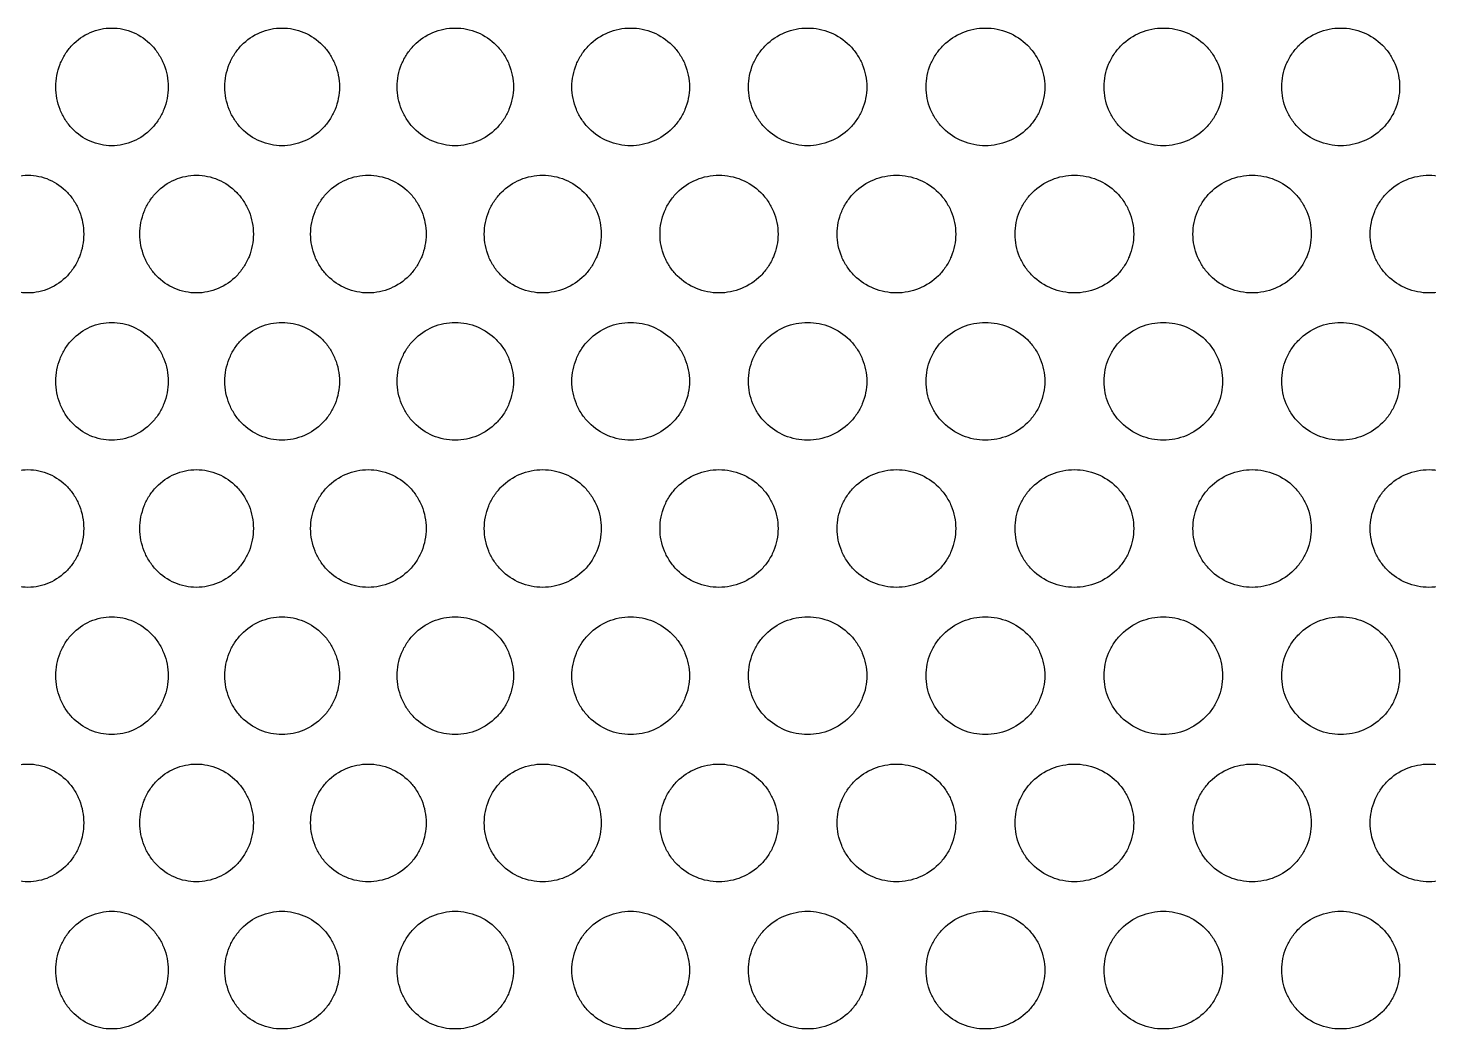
# Model space of a CAD drawing. Header units: millimetres. Extents: x 324 to 7054, y -67 to 2159.
# Drawn here: x 667.3 to 762.4, y 275 to 343 of the extents above; entities that cross this region are included whole.
import ezdxf

# ---------------------------------------------------------------- set-up
doc = ezdxf.new("R2010")
doc.units = ezdxf.units.MM
doc.header["$LTSCALE"] = 153.67
doc.layers.add('02___PRT_ALL_AXES', color=7, linetype='CONTINUOUS')

msp = doc.modelspace()

# ---------------------------------------------------------------- linework, layer by layer
at = {"layer": '02___PRT_ALL_AXES', "linetype": 'Continuous'}
for points in [[(669.14691, 339), (669.14724, 339.26583), (669.19632, 339.78945), (669.41459, 340.54514), (669.76449, 341.23528), (670.39583, 342.04859), (671.44791, 342.7909), (672.94733, 343.10456), (674.4472, 342.79082), (675.50725, 342.05038), (676.14575, 341.2386), (676.50122, 340.54817), (676.72347, 339.79095), (676.77346, 339.2663), (676.77378, 339)], [(680.6266, 339), (680.62694, 339.26583), (680.67705, 339.78945), (680.8999, 340.54514), (681.2571, 341.23528), (681.90151, 342.04859), (682.97506, 342.7909), (684.50424, 343.10456), (686.03295, 342.79082), (687.11278, 342.05038), (687.763, 341.2386), (688.12494, 340.54817), (688.35122, 339.79095), (688.40211, 339.2663), (688.40244, 339)], [(692.32199, 339), (692.32234, 339.26583), (692.37328, 339.78945), (692.59981, 340.54514), (692.96289, 341.23528), (693.6178, 342.04859), (694.70853, 342.7909), (696.26133, 343.10456), (697.81275, 342.79082), (698.90804, 342.05038), (699.56739, 341.2386), (699.93436, 340.54817), (700.16375, 339.79095), (700.21533, 339.2663), (700.21567, 339)], [(704.18628, 339), (704.18662, 339.26583), (704.23819, 339.78945), (704.46751, 340.54514), (704.83501, 341.23528), (705.49778, 342.04859), (706.60133, 342.7909), (708.17154, 343.10456), (709.73946, 342.79082), (710.84583, 342.05038), (711.51166, 341.2386), (711.88219, 340.54817), (712.11378, 339.79095), (712.16585, 339.2663), (712.16619, 339)], [(716.17195, 339), (716.1723, 339.26583), (716.22429, 339.78945), (716.45548, 340.54514), (716.82592, 341.23528), (717.49392, 342.04859), (718.60586, 342.7909), (720.1872, 343.10456), (721.76535, 342.79082), (722.87835, 342.05038), (723.54801, 341.2386), (723.92061, 340.54817), (724.15347, 339.79095), (724.20583, 339.2663), (724.20617, 339)], [(728.23105, 339), (728.2314, 339.26583), (728.28361, 339.78945), (728.51573, 340.54514), (728.88764, 341.23528), (729.55818, 342.04859), (730.67406, 342.7909), (732.2602, 343.10456), (733.84226, 342.79082), (734.95746, 342.05038), (735.62826, 341.2386), (736.00143, 340.54817), (736.23463, 339.79095), (736.28707, 339.2663), (736.28741, 339)], [(740.3153, 339), (740.31565, 339.26583), (740.36786, 339.78945), (740.59999, 340.54514), (740.97188, 341.23528), (741.64228, 342.04859), (742.75764, 342.7909), (744.34223, 343.10456), (745.92186, 342.79082), (747.03478, 342.05038), (747.70404, 341.2386), (748.0763, 340.54817), (748.30891, 339.79095), (748.3612, 339.2663), (748.36155, 339)], [(752.37632, 339), (752.37667, 339.26583), (752.42868, 339.78945), (752.65989, 340.54514), (753.03027, 341.23528), (753.69785, 342.04859), (754.80822, 342.7909), (756.38491, 343.10456), (757.9558, 342.79082), (759.06199, 342.05038), (759.72703, 341.2386), (760.09688, 340.54817), (760.32796, 339.79095), (760.37991, 339.2663), (760.38025, 339)], [(676.77378, 339), (676.77345, 338.73417), (676.72366, 338.21055), (676.50233, 337.45486), (676.1479, 336.76472), (675.5094, 335.95141), (674.44838, 335.2091), (672.94449, 334.89544), (671.44908, 335.20918), (670.39795, 335.94962), (669.76661, 336.7614), (669.41568, 337.45183), (669.1965, 338.20905), (669.14724, 338.7337), (669.14691, 339)], [(688.40244, 339), (688.4021, 338.73417), (688.35141, 338.21055), (688.12607, 337.45486), (687.76519, 336.76472), (687.11496, 335.95141), (686.03414, 335.2091), (684.50134, 334.89544), (682.97626, 335.20918), (681.90368, 335.94962), (681.25927, 336.7614), (680.90101, 337.45183), (680.67723, 338.20905), (680.62693, 338.7337), (680.6266, 339)], [(700.21567, 339), (700.21533, 338.73417), (700.16394, 338.21055), (699.9355, 337.45486), (699.56961, 336.76472), (698.91025, 335.95141), (697.81397, 335.2091), (696.25839, 334.89544), (694.70975, 335.20918), (693.62, 335.94962), (692.96509, 336.7614), (692.60094, 337.45183), (692.37347, 338.20905), (692.32233, 338.7337), (692.32199, 339)], [(712.16619, 339), (712.16585, 338.73417), (712.11397, 338.21055), (711.88334, 337.45486), (711.5139, 336.76472), (710.84806, 335.95141), (709.74069, 335.2091), (708.16857, 334.89544), (706.60256, 335.20918), (705.50001, 335.94962), (704.83724, 336.7614), (704.46865, 337.45183), (704.23838, 338.20905), (704.18661, 338.7337), (704.18628, 339)], [(724.20617, 339), (724.20582, 338.73417), (724.15366, 338.21055), (723.92177, 337.45486), (723.55027, 336.76472), (722.8806, 335.95141), (721.76659, 335.2091), (720.1842, 334.89544), (718.60709, 335.20918), (717.49616, 335.94962), (716.82817, 336.7614), (716.45663, 337.45183), (716.22449, 338.20905), (716.17229, 338.7337), (716.17195, 339)], [(736.28741, 339), (736.28706, 338.73417), (736.23483, 338.21055), (736.00259, 337.45486), (735.63052, 336.76472), (734.95971, 335.95141), (733.8435, 335.2091), (732.2572, 334.89544), (730.67531, 335.20918), (729.56044, 335.94962), (728.8899, 336.7614), (728.51689, 337.45183), (728.2838, 338.20905), (728.23139, 338.7337), (728.23105, 339)], [(748.36155, 339), (748.3612, 338.73417), (748.3091, 338.21055), (748.07746, 337.45486), (747.70629, 336.76472), (747.03703, 335.95141), (745.9231, 335.2091), (744.33923, 334.89544), (742.75888, 335.20918), (741.64454, 335.94962), (740.97413, 336.7614), (740.60115, 337.45183), (740.36805, 338.20905), (740.31564, 338.7337), (740.3153, 339)], [(760.38025, 339), (760.37991, 338.73417), (760.32815, 338.21055), (760.09803, 337.45486), (759.72926, 336.76472), (759.06423, 335.95141), (757.95703, 335.2091), (756.38192, 334.89544), (754.80945, 335.20918), (753.70009, 335.94962), (753.03251, 336.7614), (752.66104, 337.45183), (752.42887, 338.20905), (752.37666, 338.7337), (752.37632, 339)], [(663.50236, 329), (663.50268, 329.26583), (663.55117, 329.78945), (663.76682, 330.54514), (664.11254, 331.23528), (664.73639, 332.04859), (665.77615, 332.7909), (667.25844, 333.10456), (668.74164, 332.79082), (669.7902, 332.05038), (670.42187, 331.2386), (670.77357, 330.54817), (670.99347, 329.79095), (671.04293, 329.2663), (671.04325, 329)], [(674.8569, 329), (674.85723, 329.26583), (674.90685, 329.78945), (675.12752, 330.54514), (675.48125, 331.23528), (676.11944, 332.04859), (677.18279, 332.7909), (678.69785, 333.10456), (680.2129, 332.79082), (681.28337, 332.05038), (681.92806, 331.2386), (682.28694, 330.54817), (682.51132, 329.79095), (682.56178, 329.2663), (682.56211, 329)], [(686.45024, 329), (686.45058, 329.26583), (686.50113, 329.78945), (686.72594, 330.54514), (687.08626, 331.23528), (687.73624, 332.04859), (688.81893, 332.7909), (690.36069, 333.10456), (691.90152, 332.79082), (692.98962, 332.05038), (693.64474, 331.2386), (694.00938, 330.54817), (694.23732, 329.79095), (694.28859, 329.2663), (694.28892, 329)], [(698.23598, 329), (698.23632, 329.26583), (698.2876, 329.78945), (698.51565, 330.54514), (698.88112, 331.23528), (699.54029, 332.04859), (700.63797, 332.7909), (702.20027, 333.10456), (703.76072, 332.79082), (704.86209, 332.05038), (705.52502, 331.2386), (705.89395, 330.54817), (706.12455, 329.79095), (706.17641, 329.2663), (706.17675, 329)], [(710.16693, 329), (710.16728, 329.26583), (710.21908, 329.78945), (710.44945, 330.54514), (710.81861, 331.23528), (711.48432, 332.04859), (712.59262, 332.7909), (714.16919, 333.10456), (715.74301, 332.79082), (716.85325, 332.05038), (717.52134, 331.2386), (717.89308, 330.54817), (718.12542, 329.79095), (718.17766, 329.2663), (718.17801, 329)], [(722.19534, 329), (722.19569, 329.26583), (722.24781, 329.78945), (722.47958, 330.54514), (722.85094, 331.23528), (723.52055, 332.04859), (724.63502, 332.7909), (726.21955, 333.10456), (727.80044, 332.79082), (728.9151, 332.05038), (729.58567, 331.2386), (729.95874, 330.54817), (730.19189, 329.79095), (730.24431, 329.2663), (730.24465, 329)], [(734.27305, 329), (734.2734, 329.26583), (734.32564, 329.78945), (734.55788, 330.54514), (734.92997, 331.23528), (735.60077, 332.04859), (736.71695, 332.7909), (738.30311, 333.10456), (739.88475, 332.79082), (740.99937, 332.05038), (741.66973, 331.2386), (742.04264, 330.54817), (742.27565, 329.79095), (742.32805, 329.2663), (742.32839, 329)], [(746.35174, 329), (746.35208, 329.26583), (746.40422, 329.78945), (746.63601, 330.54514), (747.00733, 331.23528), (747.67665, 332.04859), (748.79007, 332.7909), (750.37151, 333.10456), (751.94755, 332.79082), (753.05767, 332.05038), (753.72515, 331.2386), (754.09639, 330.54817), (754.32835, 329.79095), (754.3805, 329.2663), (754.38084, 329)], [(758.38303, 329), (758.38338, 329.26583), (758.4352, 329.78945), (758.66561, 330.54514), (759.03467, 331.23528), (759.69984, 332.04859), (760.80605, 332.7909), (762.37642, 333.10456), (763.94057, 332.79082), (765.04174, 332.05038), (765.70366, 331.2386), (766.07177, 330.54817), (766.30173, 329.79095), (766.35343, 329.2663), (766.35377, 329)], [(671.04325, 329), (671.04293, 328.73417), (670.99365, 328.21055), (670.77466, 327.45486), (670.42399, 326.76472), (669.79232, 325.95141), (668.7428, 325.2091), (667.25562, 324.89544), (665.77731, 325.20918), (664.73849, 325.94962), (664.11464, 326.7614), (663.76789, 327.45183), (663.55135, 328.20905), (663.50268, 328.7337), (663.50236, 329)], [(682.56211, 329), (682.56177, 328.73417), (682.5115, 328.21055), (682.28806, 327.45486), (681.93023, 326.76472), (681.28554, 325.95141), (680.21409, 325.2091), (678.69498, 324.89544), (677.18398, 325.20918), (676.12159, 325.94962), (675.4834, 326.7614), (675.12862, 327.45183), (674.90704, 328.20905), (674.85723, 328.7337), (674.8569, 329)], [(694.28892, 329), (694.28858, 328.73417), (694.23751, 328.21055), (694.01051, 327.45486), (693.64695, 326.76472), (692.99183, 325.95141), (691.90273, 325.2091), (690.35776, 324.89544), (688.82014, 325.20918), (687.73843, 325.94962), (687.08844, 326.7614), (686.72706, 327.45183), (686.50132, 328.20905), (686.45057, 328.7337), (686.45024, 329)], [(706.17675, 329), (706.1764, 328.73417), (706.12474, 328.21055), (705.89509, 327.45486), (705.52725, 326.76472), (704.86432, 325.95141), (703.76194, 325.2091), (702.1973, 324.89544), (700.6392, 325.20918), (699.5425, 325.94962), (698.88333, 326.7614), (698.51678, 327.45183), (698.28779, 328.20905), (698.23631, 328.7337), (698.23598, 329)], [(718.17801, 329), (718.17766, 328.73417), (718.12561, 328.21055), (717.89423, 327.45486), (717.52358, 326.76472), (716.8555, 325.95141), (715.74425, 325.2091), (714.1662, 324.89544), (712.59386, 325.20918), (711.48656, 325.94962), (710.82084, 326.7614), (710.4506, 327.45183), (710.21928, 328.20905), (710.16727, 328.7337), (710.16693, 329)], [(730.24465, 329), (730.2443, 328.73417), (730.19208, 328.21055), (729.9599, 327.45486), (729.58793, 326.76472), (728.91736, 325.95141), (727.80168, 325.2091), (726.21655, 324.89544), (724.63626, 325.20918), (723.5228, 325.94962), (722.8532, 326.7614), (722.48074, 327.45183), (722.248, 328.20905), (722.19568, 328.7337), (722.19534, 329)], [(742.32839, 329), (742.32804, 328.73417), (742.27585, 328.21055), (742.04379, 327.45486), (741.67199, 326.76472), (741.00162, 325.95141), (739.88599, 325.2091), (738.30011, 324.89544), (736.7182, 325.20918), (735.60303, 325.94962), (734.93222, 326.7614), (734.55904, 327.45183), (734.32583, 328.20905), (734.2734, 328.7337), (734.27305, 329)], [(754.38084, 329), (754.3805, 328.73417), (754.32854, 328.21055), (754.09755, 327.45486), (753.72739, 326.76472), (753.05991, 325.95141), (751.94879, 325.2091), (750.36851, 324.89544), (748.79131, 325.20918), (747.6789, 325.94962), (747.00958, 326.7614), (746.63716, 327.45183), (746.40441, 328.20905), (746.35208, 328.7337), (746.35174, 329)], [(766.35377, 329), (766.35343, 328.73417), (766.30192, 328.21055), (766.07291, 327.45486), (765.70589, 326.76472), (765.04397, 325.95141), (763.9418, 325.2091), (762.37345, 324.89544), (760.80728, 325.20918), (759.70207, 325.94962), (759.03691, 326.7614), (758.66676, 327.45183), (758.4354, 328.20905), (758.38337, 328.7337), (758.38303, 329)], [(669.14691, 319), (669.14724, 319.26583), (669.19632, 319.78945), (669.41459, 320.54514), (669.76449, 321.23528), (670.39583, 322.04859), (671.44791, 322.7909), (672.94733, 323.10456), (674.4472, 322.79082), (675.50725, 322.05038), (676.14575, 321.2386), (676.50122, 320.54817), (676.72347, 319.79095), (676.77346, 319.2663), (676.77378, 319)], [(680.6266, 319), (680.62694, 319.26583), (680.67705, 319.78945), (680.8999, 320.54514), (681.2571, 321.23528), (681.90151, 322.04859), (682.97506, 322.7909), (684.50424, 323.10456), (686.03295, 322.79082), (687.11278, 322.05038), (687.763, 321.2386), (688.12494, 320.54817), (688.35122, 319.79095), (688.40211, 319.2663), (688.40244, 319)], [(692.32199, 319), (692.32234, 319.26583), (692.37328, 319.78945), (692.59981, 320.54514), (692.96289, 321.23528), (693.6178, 322.04859), (694.70853, 322.7909), (696.26133, 323.10456), (697.81275, 322.79082), (698.90804, 322.05038), (699.56739, 321.2386), (699.93436, 320.54817), (700.16375, 319.79095), (700.21533, 319.2663), (700.21567, 319)], [(704.18628, 319), (704.18662, 319.26583), (704.23819, 319.78945), (704.46751, 320.54514), (704.83501, 321.23528), (705.49778, 322.04859), (706.60133, 322.7909), (708.17154, 323.10456), (709.73946, 322.79082), (710.84583, 322.05038), (711.51166, 321.2386), (711.88219, 320.54817), (712.11378, 319.79095), (712.16585, 319.2663), (712.16619, 319)], [(716.17195, 319), (716.1723, 319.26583), (716.22429, 319.78945), (716.45548, 320.54514), (716.82592, 321.23528), (717.49392, 322.04859), (718.60586, 322.7909), (720.1872, 323.10456), (721.76535, 322.79082), (722.87835, 322.05038), (723.54801, 321.2386), (723.92061, 320.54817), (724.15347, 319.79095), (724.20583, 319.2663), (724.20617, 319)], [(728.23105, 319), (728.2314, 319.26583), (728.28361, 319.78945), (728.51573, 320.54514), (728.88764, 321.23528), (729.55818, 322.04859), (730.67406, 322.7909), (732.2602, 323.10456), (733.84226, 322.79082), (734.95746, 322.05038), (735.62826, 321.2386), (736.00143, 320.54817), (736.23463, 319.79095), (736.28707, 319.2663), (736.28741, 319)], [(740.3153, 319), (740.31565, 319.26583), (740.36786, 319.78945), (740.59999, 320.54514), (740.97188, 321.23528), (741.64228, 322.04859), (742.75764, 322.7909), (744.34223, 323.10456), (745.92186, 322.79082), (747.03478, 322.05038), (747.70404, 321.2386), (748.0763, 320.54817), (748.30891, 319.79095), (748.3612, 319.2663), (748.36155, 319)], [(752.37632, 319), (752.37667, 319.26583), (752.42868, 319.78945), (752.65989, 320.54514), (753.03027, 321.23528), (753.69785, 322.04859), (754.80822, 322.7909), (756.38491, 323.10456), (757.9558, 322.79082), (759.06199, 322.05038), (759.72703, 321.2386), (760.09688, 320.54817), (760.32796, 319.79095), (760.37991, 319.2663), (760.38025, 319)], [(676.77378, 319), (676.77345, 318.73417), (676.72366, 318.21055), (676.50233, 317.45486), (676.1479, 316.76472), (675.5094, 315.95141), (674.44838, 315.2091), (672.94449, 314.89544), (671.44908, 315.20918), (670.39795, 315.94962), (669.76661, 316.7614), (669.41568, 317.45183), (669.1965, 318.20905), (669.14724, 318.7337), (669.14691, 319)], [(688.40244, 319), (688.4021, 318.73417), (688.35141, 318.21055), (688.12607, 317.45486), (687.76519, 316.76472), (687.11496, 315.95141), (686.03414, 315.2091), (684.50134, 314.89544), (682.97626, 315.20918), (681.90368, 315.94962), (681.25927, 316.7614), (680.90101, 317.45183), (680.67723, 318.20905), (680.62693, 318.7337), (680.6266, 319)], [(700.21567, 319), (700.21533, 318.73417), (700.16394, 318.21055), (699.9355, 317.45486), (699.56961, 316.76472), (698.91025, 315.95141), (697.81397, 315.2091), (696.25839, 314.89544), (694.70975, 315.20918), (693.62, 315.94962), (692.96509, 316.7614), (692.60094, 317.45183), (692.37347, 318.20905), (692.32233, 318.7337), (692.32199, 319)], [(712.16619, 319), (712.16585, 318.73417), (712.11397, 318.21055), (711.88334, 317.45486), (711.5139, 316.76472), (710.84806, 315.95141), (709.74069, 315.2091), (708.16857, 314.89544), (706.60256, 315.20918), (705.50001, 315.94962), (704.83724, 316.7614), (704.46865, 317.45183), (704.23838, 318.20905), (704.18661, 318.7337), (704.18628, 319)], [(724.20617, 319), (724.20582, 318.73417), (724.15366, 318.21055), (723.92177, 317.45486), (723.55027, 316.76472), (722.8806, 315.95141), (721.76659, 315.2091), (720.1842, 314.89544), (718.60709, 315.20918), (717.49616, 315.94962), (716.82817, 316.7614), (716.45663, 317.45183), (716.22449, 318.20905), (716.17229, 318.7337), (716.17195, 319)], [(736.28741, 319), (736.28706, 318.73417), (736.23483, 318.21055), (736.00259, 317.45486), (735.63052, 316.76472), (734.95971, 315.95141), (733.8435, 315.2091), (732.2572, 314.89544), (730.67531, 315.20918), (729.56044, 315.94962), (728.8899, 316.7614), (728.51689, 317.45183), (728.2838, 318.20905), (728.23139, 318.7337), (728.23105, 319)], [(748.36155, 319), (748.3612, 318.73417), (748.3091, 318.21055), (748.07746, 317.45486), (747.70629, 316.76472), (747.03703, 315.95141), (745.9231, 315.2091), (744.33923, 314.89544), (742.75888, 315.20918), (741.64454, 315.94962), (740.97413, 316.7614), (740.60115, 317.45183), (740.36805, 318.20905), (740.31564, 318.7337), (740.3153, 319)], [(760.38025, 319), (760.37991, 318.73417), (760.32815, 318.21055), (760.09803, 317.45486), (759.72926, 316.76472), (759.06423, 315.95141), (757.95703, 315.2091), (756.38192, 314.89544), (754.80945, 315.20918), (753.70009, 315.94962), (753.03251, 316.7614), (752.66104, 317.45183), (752.42887, 318.20905), (752.37666, 318.7337), (752.37632, 319)], [(663.50236, 309), (663.50268, 309.26583), (663.55117, 309.78945), (663.76682, 310.54514), (664.11254, 311.23528), (664.73639, 312.04859), (665.77615, 312.7909), (667.25844, 313.10456), (668.74164, 312.79082), (669.7902, 312.05038), (670.42187, 311.2386), (670.77357, 310.54817), (670.99347, 309.79095), (671.04293, 309.2663), (671.04325, 309)], [(674.8569, 309), (674.85723, 309.26583), (674.90685, 309.78945), (675.12752, 310.54514), (675.48125, 311.23528), (676.11944, 312.04859), (677.18279, 312.7909), (678.69785, 313.10456), (680.2129, 312.79082), (681.28337, 312.05038), (681.92806, 311.2386), (682.28694, 310.54817), (682.51132, 309.79095), (682.56178, 309.2663), (682.56211, 309)], [(686.45024, 309), (686.45058, 309.26583), (686.50113, 309.78945), (686.72594, 310.54514), (687.08626, 311.23528), (687.73624, 312.04859), (688.81893, 312.7909), (690.36069, 313.10456), (691.90152, 312.79082), (692.98962, 312.05038), (693.64474, 311.2386), (694.00938, 310.54817), (694.23732, 309.79095), (694.28859, 309.2663), (694.28892, 309)], [(698.23598, 309), (698.23632, 309.26583), (698.2876, 309.78945), (698.51565, 310.54514), (698.88112, 311.23528), (699.54029, 312.04859), (700.63797, 312.7909), (702.20027, 313.10456), (703.76072, 312.79082), (704.86209, 312.05038), (705.52502, 311.2386), (705.89395, 310.54817), (706.12455, 309.79095), (706.17641, 309.2663), (706.17675, 309)], [(710.16693, 309), (710.16728, 309.26583), (710.21908, 309.78945), (710.44945, 310.54514), (710.81861, 311.23528), (711.48432, 312.04859), (712.59262, 312.7909), (714.16919, 313.10456), (715.74301, 312.79082), (716.85325, 312.05038), (717.52134, 311.2386), (717.89308, 310.54817), (718.12542, 309.79095), (718.17766, 309.2663), (718.17801, 309)], [(722.19534, 309), (722.19569, 309.26583), (722.24781, 309.78945), (722.47958, 310.54514), (722.85094, 311.23528), (723.52055, 312.04859), (724.63502, 312.7909), (726.21955, 313.10456), (727.80044, 312.79082), (728.9151, 312.05038), (729.58567, 311.2386), (729.95874, 310.54817), (730.19189, 309.79095), (730.24431, 309.2663), (730.24465, 309)], [(734.27305, 309), (734.2734, 309.26583), (734.32564, 309.78945), (734.55788, 310.54514), (734.92997, 311.23528), (735.60077, 312.04859), (736.71695, 312.7909), (738.30311, 313.10456), (739.88475, 312.79082), (740.99937, 312.05038), (741.66973, 311.2386), (742.04264, 310.54817), (742.27565, 309.79095), (742.32805, 309.2663), (742.32839, 309)], [(746.35174, 309), (746.35208, 309.26583), (746.40422, 309.78945), (746.63601, 310.54514), (747.00733, 311.23528), (747.67665, 312.04859), (748.79007, 312.7909), (750.37151, 313.10456), (751.94755, 312.79082), (753.05767, 312.05038), (753.72515, 311.2386), (754.09639, 310.54817), (754.32835, 309.79095), (754.3805, 309.2663), (754.38084, 309)], [(758.38303, 309), (758.38338, 309.26583), (758.4352, 309.78945), (758.66561, 310.54514), (759.03467, 311.23528), (759.69984, 312.04859), (760.80605, 312.7909), (762.37642, 313.10456), (763.94057, 312.79082), (765.04174, 312.05038), (765.70366, 311.2386), (766.07177, 310.54817), (766.30173, 309.79095), (766.35343, 309.2663), (766.35377, 309)], [(671.04325, 309), (671.04293, 308.73417), (670.99365, 308.21055), (670.77466, 307.45486), (670.42399, 306.76472), (669.79232, 305.95141), (668.7428, 305.2091), (667.25562, 304.89544), (665.77731, 305.20918), (664.73849, 305.94962), (664.11464, 306.7614), (663.76789, 307.45183), (663.55135, 308.20905), (663.50268, 308.7337), (663.50236, 309)], [(682.56211, 309), (682.56177, 308.73417), (682.5115, 308.21055), (682.28806, 307.45486), (681.93023, 306.76472), (681.28554, 305.95141), (680.21409, 305.2091), (678.69498, 304.89544), (677.18398, 305.20918), (676.12159, 305.94962), (675.4834, 306.7614), (675.12862, 307.45183), (674.90704, 308.20905), (674.85723, 308.7337), (674.8569, 309)], [(694.28892, 309), (694.28858, 308.73417), (694.23751, 308.21055), (694.01051, 307.45486), (693.64695, 306.76472), (692.99183, 305.95141), (691.90273, 305.2091), (690.35776, 304.89544), (688.82014, 305.20918), (687.73843, 305.94962), (687.08844, 306.7614), (686.72706, 307.45183), (686.50132, 308.20905), (686.45057, 308.7337), (686.45024, 309)], [(706.17675, 309), (706.1764, 308.73417), (706.12474, 308.21055), (705.89509, 307.45486), (705.52725, 306.76472), (704.86432, 305.95141), (703.76194, 305.2091), (702.1973, 304.89544), (700.6392, 305.20918), (699.5425, 305.94962), (698.88333, 306.7614), (698.51678, 307.45183), (698.28779, 308.20905), (698.23631, 308.7337), (698.23598, 309)], [(718.17801, 309), (718.17766, 308.73417), (718.12561, 308.21055), (717.89423, 307.45486), (717.52358, 306.76472), (716.8555, 305.95141), (715.74425, 305.2091), (714.1662, 304.89544), (712.59386, 305.20918), (711.48656, 305.94962), (710.82084, 306.7614), (710.4506, 307.45183), (710.21928, 308.20905), (710.16727, 308.7337), (710.16693, 309)], [(730.24465, 309), (730.2443, 308.73417), (730.19208, 308.21055), (729.9599, 307.45486), (729.58793, 306.76472), (728.91736, 305.95141), (727.80168, 305.2091), (726.21655, 304.89544), (724.63626, 305.20918), (723.5228, 305.94962), (722.8532, 306.7614), (722.48074, 307.45183), (722.248, 308.20905), (722.19568, 308.7337), (722.19534, 309)], [(742.32839, 309), (742.32804, 308.73417), (742.27585, 308.21055), (742.04379, 307.45486), (741.67199, 306.76472), (741.00162, 305.95141), (739.88599, 305.2091), (738.30011, 304.89544), (736.7182, 305.20918), (735.60303, 305.94962), (734.93222, 306.7614), (734.55904, 307.45183), (734.32583, 308.20905), (734.2734, 308.7337), (734.27305, 309)], [(754.38084, 309), (754.3805, 308.73417), (754.32854, 308.21055), (754.09755, 307.45486), (753.72739, 306.76472), (753.05991, 305.95141), (751.94879, 305.2091), (750.36851, 304.89544), (748.79131, 305.20918), (747.6789, 305.94962), (747.00958, 306.7614), (746.63716, 307.45183), (746.40441, 308.20905), (746.35208, 308.7337), (746.35174, 309)], [(766.35377, 309), (766.35343, 308.73417), (766.30192, 308.21055), (766.07291, 307.45486), (765.70589, 306.76472), (765.04397, 305.95141), (763.9418, 305.2091), (762.37345, 304.89544), (760.80728, 305.20918), (759.70207, 305.94962), (759.03691, 306.7614), (758.66676, 307.45183), (758.4354, 308.20905), (758.38337, 308.7337), (758.38303, 309)], [(669.14691, 299), (669.14724, 299.26583), (669.19632, 299.78945), (669.41459, 300.54514), (669.76449, 301.23528), (670.39583, 302.04859), (671.44791, 302.7909), (672.94733, 303.10456), (674.4472, 302.79082), (675.50725, 302.05038), (676.14575, 301.2386), (676.50122, 300.54817), (676.72347, 299.79095), (676.77346, 299.2663), (676.77378, 299)], [(680.6266, 299), (680.62694, 299.26583), (680.67705, 299.78945), (680.8999, 300.54514), (681.2571, 301.23528), (681.90151, 302.04859), (682.97506, 302.7909), (684.50424, 303.10456), (686.03295, 302.79082), (687.11278, 302.05038), (687.763, 301.2386), (688.12494, 300.54817), (688.35122, 299.79095), (688.40211, 299.2663), (688.40244, 299)], [(692.32199, 299), (692.32234, 299.26583), (692.37328, 299.78945), (692.59981, 300.54514), (692.96289, 301.23528), (693.6178, 302.04859), (694.70853, 302.7909), (696.26133, 303.10456), (697.81275, 302.79082), (698.90804, 302.05038), (699.56739, 301.2386), (699.93436, 300.54817), (700.16375, 299.79095), (700.21533, 299.2663), (700.21567, 299)], [(704.18628, 299), (704.18662, 299.26583), (704.23819, 299.78945), (704.46751, 300.54514), (704.83501, 301.23528), (705.49778, 302.04859), (706.60133, 302.7909), (708.17154, 303.10456), (709.73946, 302.79082), (710.84583, 302.05038), (711.51166, 301.2386), (711.88219, 300.54817), (712.11378, 299.79095), (712.16585, 299.2663), (712.16619, 299)], [(716.17195, 299), (716.1723, 299.26583), (716.22429, 299.78945), (716.45548, 300.54514), (716.82592, 301.23528), (717.49392, 302.04859), (718.60586, 302.7909), (720.1872, 303.10456), (721.76535, 302.79082), (722.87835, 302.05038), (723.54801, 301.2386), (723.92061, 300.54817), (724.15347, 299.79095), (724.20583, 299.2663), (724.20617, 299)], [(728.23105, 299), (728.2314, 299.26583), (728.28361, 299.78945), (728.51573, 300.54514), (728.88764, 301.23528), (729.55818, 302.04859), (730.67406, 302.7909), (732.2602, 303.10456), (733.84226, 302.79082), (734.95746, 302.05038), (735.62826, 301.2386), (736.00143, 300.54817), (736.23463, 299.79095), (736.28707, 299.2663), (736.28741, 299)], [(740.3153, 299), (740.31565, 299.26583), (740.36786, 299.78945), (740.59999, 300.54514), (740.97188, 301.23528), (741.64228, 302.04859), (742.75764, 302.7909), (744.34223, 303.10456), (745.92186, 302.79082), (747.03478, 302.05038), (747.70404, 301.2386), (748.0763, 300.54817), (748.30891, 299.79095), (748.3612, 299.2663), (748.36155, 299)], [(752.37632, 299), (752.37667, 299.26583), (752.42868, 299.78945), (752.65989, 300.54514), (753.03027, 301.23528), (753.69785, 302.04859), (754.80822, 302.7909), (756.38491, 303.10456), (757.9558, 302.79082), (759.06199, 302.05038), (759.72703, 301.2386), (760.09688, 300.54817), (760.32796, 299.79095), (760.37991, 299.2663), (760.38025, 299)], [(676.77378, 299), (676.77345, 298.73417), (676.72366, 298.21055), (676.50233, 297.45486), (676.1479, 296.76472), (675.5094, 295.95141), (674.44838, 295.2091), (672.94449, 294.89544), (671.44908, 295.20918), (670.39795, 295.94962), (669.76661, 296.7614), (669.41568, 297.45183), (669.1965, 298.20905), (669.14724, 298.7337), (669.14691, 299)], [(688.40244, 299), (688.4021, 298.73417), (688.35141, 298.21055), (688.12607, 297.45486), (687.76519, 296.76472), (687.11496, 295.95141), (686.03414, 295.2091), (684.50134, 294.89544), (682.97626, 295.20918), (681.90368, 295.94962), (681.25927, 296.7614), (680.90101, 297.45183), (680.67723, 298.20905), (680.62693, 298.7337), (680.6266, 299)], [(700.21567, 299), (700.21533, 298.73417), (700.16394, 298.21055), (699.9355, 297.45486), (699.56961, 296.76472), (698.91025, 295.95141), (697.81397, 295.2091), (696.25839, 294.89544), (694.70975, 295.20918), (693.62, 295.94962), (692.96509, 296.7614), (692.60094, 297.45183), (692.37347, 298.20905), (692.32233, 298.7337), (692.32199, 299)], [(712.16619, 299), (712.16585, 298.73417), (712.11397, 298.21055), (711.88334, 297.45486), (711.5139, 296.76472), (710.84806, 295.95141), (709.74069, 295.2091), (708.16857, 294.89544), (706.60256, 295.20918), (705.50001, 295.94962), (704.83724, 296.7614), (704.46865, 297.45183), (704.23838, 298.20905), (704.18661, 298.7337), (704.18628, 299)], [(724.20617, 299), (724.20582, 298.73417), (724.15366, 298.21055), (723.92177, 297.45486), (723.55027, 296.76472), (722.8806, 295.95141), (721.76659, 295.2091), (720.1842, 294.89544), (718.60709, 295.20918), (717.49616, 295.94962), (716.82817, 296.7614), (716.45663, 297.45183), (716.22449, 298.20905), (716.17229, 298.7337), (716.17195, 299)], [(736.28741, 299), (736.28706, 298.73417), (736.23483, 298.21055), (736.00259, 297.45486), (735.63052, 296.76472), (734.95971, 295.95141), (733.8435, 295.2091), (732.2572, 294.89544), (730.67531, 295.20918), (729.56044, 295.94962), (728.8899, 296.7614), (728.51689, 297.45183), (728.2838, 298.20905), (728.23139, 298.7337), (728.23105, 299)], [(748.36155, 299), (748.3612, 298.73417), (748.3091, 298.21055), (748.07746, 297.45486), (747.70629, 296.76472), (747.03703, 295.95141), (745.9231, 295.2091), (744.33923, 294.89544), (742.75888, 295.20918), (741.64454, 295.94962), (740.97413, 296.7614), (740.60115, 297.45183), (740.36805, 298.20905), (740.31564, 298.7337), (740.3153, 299)], [(760.38025, 299), (760.37991, 298.73417), (760.32815, 298.21055), (760.09803, 297.45486), (759.72926, 296.76472), (759.06423, 295.95141), (757.95703, 295.2091), (756.38192, 294.89544), (754.80945, 295.20918), (753.70009, 295.94962), (753.03251, 296.7614), (752.66104, 297.45183), (752.42887, 298.20905), (752.37666, 298.7337), (752.37632, 299)], [(663.50236, 289), (663.50268, 289.26583), (663.55117, 289.78945), (663.76682, 290.54514), (664.11254, 291.23528), (664.73639, 292.04859), (665.77615, 292.7909), (667.25844, 293.10456), (668.74164, 292.79082), (669.7902, 292.05038), (670.42187, 291.2386), (670.77357, 290.54817), (670.99347, 289.79095), (671.04293, 289.2663), (671.04325, 289)], [(674.8569, 289), (674.85723, 289.26583), (674.90685, 289.78945), (675.12752, 290.54514), (675.48125, 291.23528), (676.11944, 292.04859), (677.18279, 292.7909), (678.69785, 293.10456), (680.2129, 292.79082), (681.28337, 292.05038), (681.92806, 291.2386), (682.28694, 290.54817), (682.51132, 289.79095), (682.56178, 289.2663), (682.56211, 289)], [(686.45024, 289), (686.45058, 289.26583), (686.50113, 289.78945), (686.72594, 290.54514), (687.08626, 291.23528), (687.73624, 292.04859), (688.81893, 292.7909), (690.36069, 293.10456), (691.90152, 292.79082), (692.98962, 292.05038), (693.64474, 291.2386), (694.00938, 290.54817), (694.23732, 289.79095), (694.28859, 289.2663), (694.28892, 289)], [(698.23598, 289), (698.23632, 289.26583), (698.2876, 289.78945), (698.51565, 290.54514), (698.88112, 291.23528), (699.54029, 292.04859), (700.63797, 292.7909), (702.20027, 293.10456), (703.76072, 292.79082), (704.86209, 292.05038), (705.52502, 291.2386), (705.89395, 290.54817), (706.12455, 289.79095), (706.17641, 289.2663), (706.17675, 289)], [(710.16693, 289), (710.16728, 289.26583), (710.21908, 289.78945), (710.44945, 290.54514), (710.81861, 291.23528), (711.48432, 292.04859), (712.59262, 292.7909), (714.16919, 293.10456), (715.74301, 292.79082), (716.85325, 292.05038), (717.52134, 291.2386), (717.89308, 290.54817), (718.12542, 289.79095), (718.17766, 289.2663), (718.17801, 289)], [(722.19534, 289), (722.19569, 289.26583), (722.24781, 289.78945), (722.47958, 290.54514), (722.85094, 291.23528), (723.52055, 292.04859), (724.63502, 292.7909), (726.21955, 293.10456), (727.80044, 292.79082), (728.9151, 292.05038), (729.58567, 291.2386), (729.95874, 290.54817), (730.19189, 289.79095), (730.24431, 289.2663), (730.24465, 289)], [(734.27305, 289), (734.2734, 289.26583), (734.32564, 289.78945), (734.55788, 290.54514), (734.92997, 291.23528), (735.60077, 292.04859), (736.71695, 292.7909), (738.30311, 293.10456), (739.88475, 292.79082), (740.99937, 292.05038), (741.66973, 291.2386), (742.04264, 290.54817), (742.27565, 289.79095), (742.32805, 289.2663), (742.32839, 289)], [(746.35174, 289), (746.35208, 289.26583), (746.40422, 289.78945), (746.63601, 290.54514), (747.00733, 291.23528), (747.67665, 292.04859), (748.79007, 292.7909), (750.37151, 293.10456), (751.94755, 292.79082), (753.05767, 292.05038), (753.72515, 291.2386), (754.09639, 290.54817), (754.32835, 289.79095), (754.3805, 289.2663), (754.38084, 289)], [(758.38303, 289), (758.38338, 289.26583), (758.4352, 289.78945), (758.66561, 290.54514), (759.03467, 291.23528), (759.69984, 292.04859), (760.80605, 292.7909), (762.37642, 293.10456), (763.94057, 292.79082), (765.04174, 292.05038), (765.70366, 291.2386), (766.07177, 290.54817), (766.30173, 289.79095), (766.35343, 289.2663), (766.35377, 289)], [(671.04325, 289), (671.04293, 288.73417), (670.99365, 288.21055), (670.77466, 287.45486), (670.42399, 286.76472), (669.79232, 285.95141), (668.7428, 285.2091), (667.25562, 284.89544), (665.77731, 285.20918), (664.73849, 285.94962), (664.11464, 286.7614), (663.76789, 287.45183), (663.55135, 288.20905), (663.50268, 288.7337), (663.50236, 289)], [(682.56211, 289), (682.56177, 288.73417), (682.5115, 288.21055), (682.28806, 287.45486), (681.93023, 286.76472), (681.28554, 285.95141), (680.21409, 285.2091), (678.69498, 284.89544), (677.18398, 285.20918), (676.12159, 285.94962), (675.4834, 286.7614), (675.12862, 287.45183), (674.90704, 288.20905), (674.85723, 288.7337), (674.8569, 289)], [(694.28892, 289), (694.28858, 288.73417), (694.23751, 288.21055), (694.01051, 287.45486), (693.64695, 286.76472), (692.99183, 285.95141), (691.90273, 285.2091), (690.35776, 284.89544), (688.82014, 285.20918), (687.73843, 285.94962), (687.08844, 286.7614), (686.72706, 287.45183), (686.50132, 288.20905), (686.45057, 288.7337), (686.45024, 289)], [(706.17675, 289), (706.1764, 288.73417), (706.12474, 288.21055), (705.89509, 287.45486), (705.52725, 286.76472), (704.86432, 285.95141), (703.76194, 285.2091), (702.1973, 284.89544), (700.6392, 285.20918), (699.5425, 285.94962), (698.88333, 286.7614), (698.51678, 287.45183), (698.28779, 288.20905), (698.23631, 288.7337), (698.23598, 289)], [(718.17801, 289), (718.17766, 288.73417), (718.12561, 288.21055), (717.89423, 287.45486), (717.52358, 286.76472), (716.8555, 285.95141), (715.74425, 285.2091), (714.1662, 284.89544), (712.59386, 285.20918), (711.48656, 285.94962), (710.82084, 286.7614), (710.4506, 287.45183), (710.21928, 288.20905), (710.16727, 288.7337), (710.16693, 289)], [(730.24465, 289), (730.2443, 288.73417), (730.19208, 288.21055), (729.9599, 287.45486), (729.58793, 286.76472), (728.91736, 285.95141), (727.80168, 285.2091), (726.21655, 284.89544), (724.63626, 285.20918), (723.5228, 285.94962), (722.8532, 286.7614), (722.48074, 287.45183), (722.248, 288.20905), (722.19568, 288.7337), (722.19534, 289)], [(742.32839, 289), (742.32804, 288.73417), (742.27585, 288.21055), (742.04379, 287.45486), (741.67199, 286.76472), (741.00162, 285.95141), (739.88599, 285.2091), (738.30011, 284.89544), (736.7182, 285.20918), (735.60303, 285.94962), (734.93222, 286.7614), (734.55904, 287.45183), (734.32583, 288.20905), (734.2734, 288.7337), (734.27305, 289)], [(754.38084, 289), (754.3805, 288.73417), (754.32854, 288.21055), (754.09755, 287.45486), (753.72739, 286.76472), (753.05991, 285.95141), (751.94879, 285.2091), (750.36851, 284.89544), (748.79131, 285.20918), (747.6789, 285.94962), (747.00958, 286.7614), (746.63716, 287.45183), (746.40441, 288.20905), (746.35208, 288.7337), (746.35174, 289)], [(766.35377, 289), (766.35343, 288.73417), (766.30192, 288.21055), (766.07291, 287.45486), (765.70589, 286.76472), (765.04397, 285.95141), (763.9418, 285.2091), (762.37345, 284.89544), (760.80728, 285.20918), (759.70207, 285.94962), (759.03691, 286.7614), (758.66676, 287.45183), (758.4354, 288.20905), (758.38337, 288.7337), (758.38303, 289)], [(669.14691, 279), (669.14724, 279.26583), (669.19632, 279.78945), (669.41459, 280.54514), (669.76449, 281.23528), (670.39583, 282.04859), (671.44791, 282.7909), (672.94733, 283.10456), (674.4472, 282.79082), (675.50725, 282.05038), (676.14575, 281.2386), (676.50122, 280.54817), (676.72347, 279.79095), (676.77346, 279.2663), (676.77378, 279)], [(680.6266, 279), (680.62694, 279.26583), (680.67705, 279.78945), (680.8999, 280.54514), (681.2571, 281.23528), (681.90151, 282.04859), (682.97506, 282.7909), (684.50424, 283.10456), (686.03295, 282.79082), (687.11278, 282.05038), (687.763, 281.2386), (688.12494, 280.54817), (688.35122, 279.79095), (688.40211, 279.2663), (688.40244, 279)], [(692.32199, 279), (692.32234, 279.26583), (692.37328, 279.78945), (692.59981, 280.54514), (692.96289, 281.23528), (693.6178, 282.04859), (694.70853, 282.7909), (696.26133, 283.10456), (697.81275, 282.79082), (698.90804, 282.05038), (699.56739, 281.2386), (699.93436, 280.54817), (700.16375, 279.79095), (700.21533, 279.2663), (700.21567, 279)], [(704.18628, 279), (704.18662, 279.26583), (704.23819, 279.78945), (704.46751, 280.54514), (704.83501, 281.23528), (705.49778, 282.04859), (706.60133, 282.7909), (708.17154, 283.10456), (709.73946, 282.79082), (710.84583, 282.05038), (711.51166, 281.2386), (711.88219, 280.54817), (712.11378, 279.79095), (712.16585, 279.2663), (712.16619, 279)], [(716.17195, 279), (716.1723, 279.26583), (716.22429, 279.78945), (716.45548, 280.54514), (716.82592, 281.23528), (717.49392, 282.04859), (718.60586, 282.7909), (720.1872, 283.10456), (721.76535, 282.79082), (722.87835, 282.05038), (723.54801, 281.2386), (723.92061, 280.54817), (724.15347, 279.79095), (724.20583, 279.2663), (724.20617, 279)], [(728.23105, 279), (728.2314, 279.26583), (728.28361, 279.78945), (728.51573, 280.54514), (728.88764, 281.23528), (729.55818, 282.04859), (730.67406, 282.7909), (732.2602, 283.10456), (733.84226, 282.79082), (734.95746, 282.05038), (735.62826, 281.2386), (736.00143, 280.54817), (736.23463, 279.79095), (736.28707, 279.2663), (736.28741, 279)], [(740.3153, 279), (740.31565, 279.26583), (740.36786, 279.78945), (740.59999, 280.54514), (740.97188, 281.23528), (741.64228, 282.04859), (742.75764, 282.7909), (744.34223, 283.10456), (745.92186, 282.79082), (747.03478, 282.05038), (747.70404, 281.2386), (748.0763, 280.54817), (748.30891, 279.79095), (748.3612, 279.2663), (748.36155, 279)], [(752.37632, 279), (752.37667, 279.26583), (752.42868, 279.78945), (752.65989, 280.54514), (753.03027, 281.23528), (753.69785, 282.04859), (754.80822, 282.7909), (756.38491, 283.10456), (757.9558, 282.79082), (759.06199, 282.05038), (759.72703, 281.2386), (760.09688, 280.54817), (760.32796, 279.79095), (760.37991, 279.2663), (760.38025, 279)], [(676.77378, 279), (676.77345, 278.73417), (676.72366, 278.21055), (676.50233, 277.45486), (676.1479, 276.76472), (675.5094, 275.95141), (674.44838, 275.2091), (672.94449, 274.89544), (671.44908, 275.20918), (670.39795, 275.94962), (669.76661, 276.7614), (669.41568, 277.45183), (669.1965, 278.20905), (669.14724, 278.7337), (669.14691, 279)], [(688.40244, 279), (688.4021, 278.73417), (688.35141, 278.21055), (688.12607, 277.45486), (687.76519, 276.76472), (687.11496, 275.95141), (686.03414, 275.2091), (684.50134, 274.89544), (682.97626, 275.20918), (681.90368, 275.94962), (681.25927, 276.7614), (680.90101, 277.45183), (680.67723, 278.20905), (680.62693, 278.7337), (680.6266, 279)], [(700.21567, 279), (700.21533, 278.73417), (700.16394, 278.21055), (699.9355, 277.45486), (699.56961, 276.76472), (698.91025, 275.95141), (697.81397, 275.2091), (696.25839, 274.89544), (694.70975, 275.20918), (693.62, 275.94962), (692.96509, 276.7614), (692.60094, 277.45183), (692.37347, 278.20905), (692.32233, 278.7337), (692.32199, 279)], [(712.16619, 279), (712.16585, 278.73417), (712.11397, 278.21055), (711.88334, 277.45486), (711.5139, 276.76472), (710.84806, 275.95141), (709.74069, 275.2091), (708.16857, 274.89544), (706.60256, 275.20918), (705.50001, 275.94962), (704.83724, 276.7614), (704.46865, 277.45183), (704.23838, 278.20905), (704.18661, 278.7337), (704.18628, 279)], [(724.20617, 279), (724.20582, 278.73417), (724.15366, 278.21055), (723.92177, 277.45486), (723.55027, 276.76472), (722.8806, 275.95141), (721.76659, 275.2091), (720.1842, 274.89544), (718.60709, 275.20918), (717.49616, 275.94962), (716.82817, 276.7614), (716.45663, 277.45183), (716.22449, 278.20905), (716.17229, 278.7337), (716.17195, 279)], [(736.28741, 279), (736.28706, 278.73417), (736.23483, 278.21055), (736.00259, 277.45486), (735.63052, 276.76472), (734.95971, 275.95141), (733.8435, 275.2091), (732.2572, 274.89544), (730.67531, 275.20918), (729.56044, 275.94962), (728.8899, 276.7614), (728.51689, 277.45183), (728.2838, 278.20905), (728.23139, 278.7337), (728.23105, 279)], [(748.36155, 279), (748.3612, 278.73417), (748.3091, 278.21055), (748.07746, 277.45486), (747.70629, 276.76472), (747.03703, 275.95141), (745.9231, 275.2091), (744.33923, 274.89544), (742.75888, 275.20918), (741.64454, 275.94962), (740.97413, 276.7614), (740.60115, 277.45183), (740.36805, 278.20905), (740.31564, 278.7337), (740.3153, 279)], [(760.38025, 279), (760.37991, 278.73417), (760.32815, 278.21055), (760.09803, 277.45486), (759.72926, 276.76472), (759.06423, 275.95141), (757.95703, 275.2091), (756.38192, 274.89544), (754.80945, 275.20918), (753.70009, 275.94962), (753.03251, 276.7614), (752.66104, 277.45183), (752.42887, 278.20905), (752.37666, 278.7337), (752.37632, 279)]]:
    msp.add_open_spline(points, degree=3, knots=[0, 0, 0, 0, 0.0625, 0.125, 0.1875, 0.25, 0.375, 0.5, 0.625, 0.75, 0.8125, 0.875, 0.9375, 1, 1, 1, 1], dxfattribs=at)

doc.saveas('drawing.dxf')
